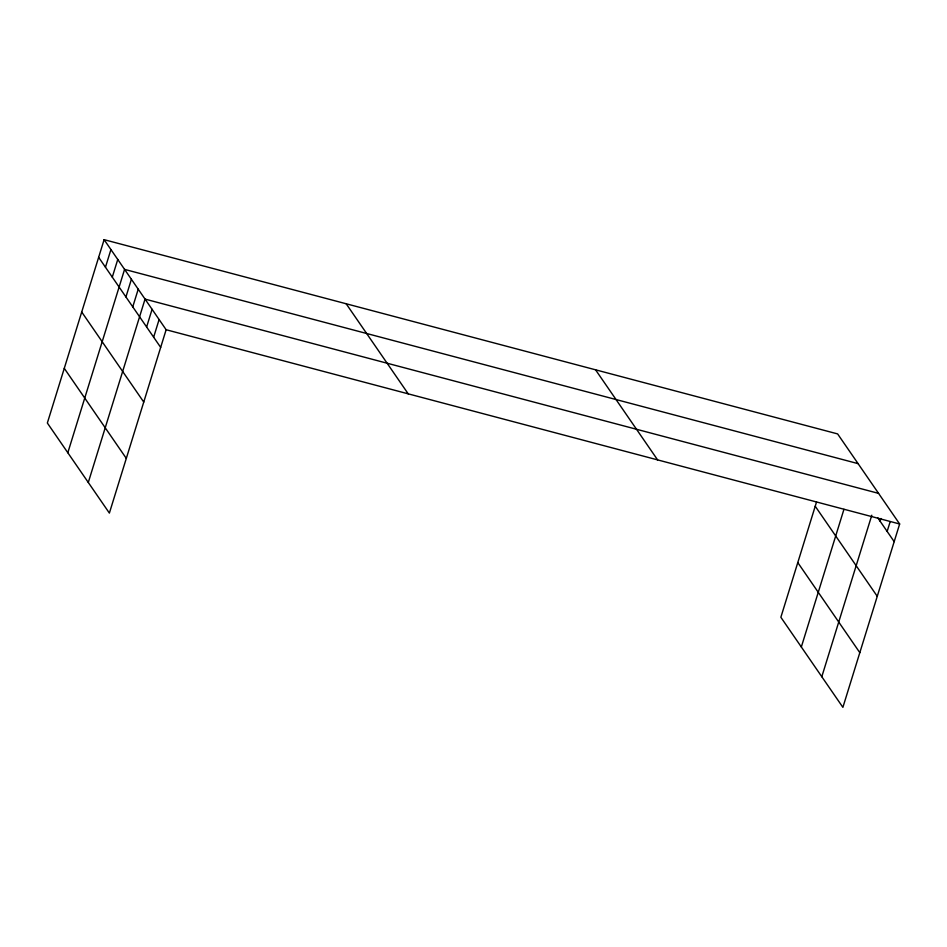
<?xml version="1.0" encoding="UTF-8"?>
<svg xmlns="http://www.w3.org/2000/svg" width="947" height="947" viewBox="0 0 947 947"><rect width="100%" height="100%" fill="white"/><g stroke="black" fill="none" stroke-linecap="round" stroke-linejoin="round"><path stroke-width="1.42" d="M104.111 239.662L47.35 423.013L109.379 513.085L166.139 329.734L104.111 239.662L837.622 433.915L899.65 523.987L842.889 707.338L780.861 617.266L816.527 502.04M105.46 267.232L110.929 249.57M112.291 277.14L117.759 259.478M67.817 452.737L124.578 269.386L858.089 463.639M125.939 296.956L131.396 279.294M132.758 306.864L138.226 289.202M88.296 482.461L145.045 299.11L878.556 493.363M146.619 326.975L152.076 309.326M153.651 337.179L159.108 319.53M801.328 646.99L843.943 509.332M821.807 676.714L871.796 515.215M880.118 521.229L880.97 518.506M887.15 531.433L890.097 521.927M166.139 329.734L899.65 523.987M877.786 517.82L894.181 541.637M815.225 506.243L877.253 596.314M797.788 562.577L859.817 652.661M595.556 369.815L657.597 459.887M346.164 303.762L408.204 393.834M98.642 257.324L160.67 347.395M81.714 312.001L143.755 402.073M64.278 368.336L126.306 458.407"/></g></svg>
